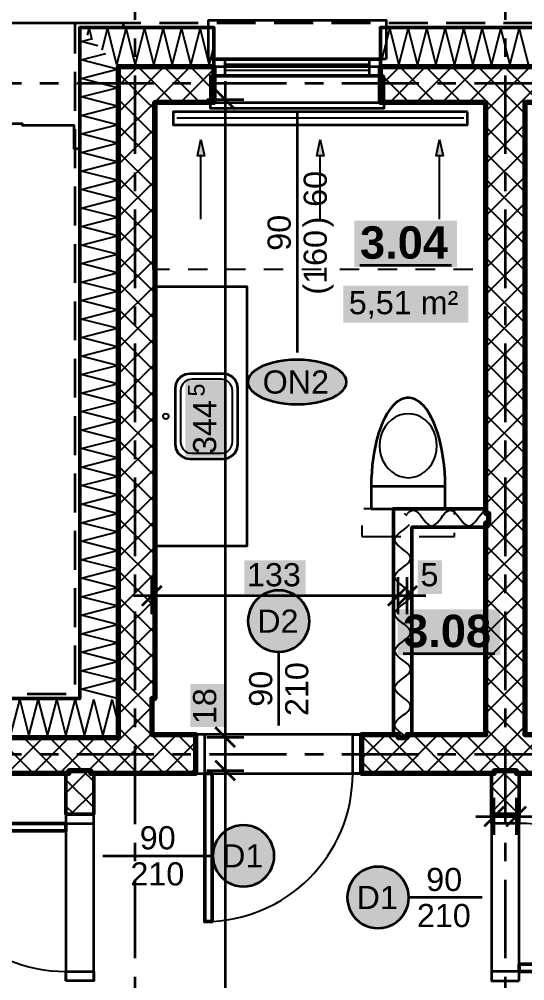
# Model space of a CAD drawing. Header units: metres. Extents: x -5.4 to 63.6, y -5.9 to 13.
# Drawn here: x 3.25 to 5.98, y 3.9 to 9.1 of the extents above; entities that cross this region are included whole.
import ezdxf

# ---------------------------------------------------------------- set-up
doc = ezdxf.new("R2010")
doc.units = ezdxf.units.M
for name, pattern in [('KRESKOWA', [5.25, 4.2, -1.05]), ('KRESKOWA_DROBNA', [3.15, 2.1, -1.05]), ('PUNKTOWA', [10.5, 8.4, -1.05, 0, -1.05])]:
    doc.linetypes.add(name, pattern=pattern)
for name, color, linetype, lineweight in [('A-DRZWI', 3, 'Continuous', 35), ('A-KRESKOWANIE', 8, 'Continuous', 18), ('A-MASKA', 7, 'Continuous', 18), ('A-NAD-CIECIEM', 8, 'KRESKOWA', 25), ('A-OKNA', 3, 'Continuous', 35), ('A-OPISY', 2, 'Continuous', 25), ('A-OSIE', 1, 'PUNKTOWA', 25), ('A-POMIESZCZENIA', 2, 'Continuous', 25), ('A-SANITARNE', 6, 'Continuous', 25), ('A-SCIANY-DZIAL', 7, 'Continuous', 35), ('A-SCIANY-IZOL', 4, 'Continuous', 35), ('A-SCIANY-KONSTR', 7, 'Continuous', 50), ('A-WIDOK', 7, 'Continuous', 25), ('A-WYMIARY', 1, 'Continuous', 25)]:
    doc.layers.add(name, color=color, linetype=linetype, lineweight=lineweight)
doc.styles.add('PL_ARIAL', font='arial.ttf')
doc.styles.add('PL_ARIAL_B', font='arialbd.ttf')

msp = doc.modelspace()

# ---------------------------------------------------------------- hatches: boundary and pattern name
at = {"layer": 'A-MASKA', "true_color": 0xffffff}
for points in [[(4.3546, 6.7308), (4.3546, 7.1442), (4.1446, 7.1442), (4.1446, 6.7308)], [(4.4634, 5.9888), (4.7966, 5.9888), (4.7966, 6.1713), (4.4634, 6.1713)], [(5.4015, 5.9888), (5.5325, 5.9888), (5.5325, 6.1713), (5.4015, 6.1713)], [(4.3546, 5.2715), (4.3546, 5.5036), (4.1721, 5.5036), (4.1721, 5.2715)]]:
    msp.add_hatch(color=7, dxfattribs=at).paths.add_polyline_path(points)
at = {"layer": 'A-OPISY', "true_color": 0xffffff}
for points in [[(5.0168, 7.135), (5.0145, 7.1507), (5.0077, 7.1661), (4.9965, 7.1809), (4.981, 7.195), (4.9617, 7.2081), (4.9386, 7.2199), (4.9124, 7.2302), (4.8834, 7.2389), (4.8521, 7.2459), (4.8191, 7.2509), (4.7848, 7.254), (4.75, 7.255), (4.7152, 7.254), (4.6809, 7.2509), (4.6479, 7.2459), (4.6166, 7.2389), (4.5876, 7.2302), (4.5614, 7.2199), (4.5383, 7.2081), (4.519, 7.195), (4.5035, 7.1809), (4.4923, 7.1661), (4.4855, 7.1507), (4.4832, 7.135), (4.4855, 7.1193), (4.4923, 7.1039), (4.5035, 7.0891), (4.519, 7.075), (4.5383, 7.0619), (4.5614, 7.0501), (4.5876, 7.0398), (4.6166, 7.0311), (4.6479, 7.0241), (4.6809, 7.0191), (4.7152, 7.016), (4.75, 7.015), (4.7848, 7.016), (4.8191, 7.0191), (4.8521, 7.0241), (4.8834, 7.0311), (4.9124, 7.0398), (4.9386, 7.0501), (4.9617, 7.0619), (4.981, 7.075), (4.9965, 7.0891), (5.0077, 7.1039), (5.0145, 7.1193)], [(4.8161, 5.8431), (4.8147, 5.8648), (4.8105, 5.8861), (4.8035, 5.9067), (4.7939, 5.9262), (4.7818, 5.9442), (4.7675, 5.9606), (4.7511, 5.9749), (4.7331, 5.987), (4.7136, 5.9966), (4.693, 6.0036), (4.6717, 6.0078), (4.65, 6.0092), (4.6283, 6.0078), (4.607, 6.0036), (4.5864, 5.9966), (4.5669, 5.987), (4.5489, 5.9749), (4.5325, 5.9606), (4.5182, 5.9442), (4.5061, 5.9262), (4.4965, 5.9067), (4.4895, 5.8861), (4.4853, 5.8648), (4.4839, 5.8431), (4.4853, 5.8214), (4.4895, 5.8001), (4.4965, 5.7795), (4.5061, 5.7601), (4.5182, 5.742), (4.5325, 5.7256), (4.5489, 5.7113), (4.5669, 5.6992), (4.5864, 5.6896), (4.607, 5.6826), (4.6283, 5.6784), (4.65, 5.677), (4.6717, 5.6784), (4.693, 5.6826), (4.7136, 5.6896), (4.7331, 5.6992), (4.7511, 5.7113), (4.7675, 5.7256), (4.7818, 5.742), (4.7939, 5.7601), (4.8035, 5.7795), (4.8105, 5.8001), (4.8147, 5.8214)], [(4.6261, 4.575), (4.6247, 4.5967), (4.6205, 4.618), (4.6135, 4.6386), (4.6039, 4.6581), (4.5918, 4.6761), (4.5775, 4.6925), (4.5611, 4.7068), (4.5431, 4.7189), (4.5236, 4.7285), (4.503, 4.7355), (4.4817, 4.7397), (4.46, 4.7411), (4.4383, 4.7397), (4.417, 4.7355), (4.3964, 4.7285), (4.3769, 4.7189), (4.3589, 4.7068), (4.3425, 4.6925), (4.3282, 4.6761), (4.3161, 4.6581), (4.3065, 4.6386), (4.2995, 4.618), (4.2953, 4.5967), (4.2939, 4.575), (4.2953, 4.5533), (4.2995, 4.532), (4.3065, 4.5114), (4.3161, 4.4919), (4.3282, 4.4739), (4.3425, 4.4575), (4.3589, 4.4432), (4.3769, 4.4311), (4.3964, 4.4215), (4.417, 4.4145), (4.4383, 4.4103), (4.46, 4.4089), (4.4817, 4.4103), (4.503, 4.4145), (4.5236, 4.4215), (4.5431, 4.4311), (4.5611, 4.4432), (4.5775, 4.4575), (4.5918, 4.4739), (4.6039, 4.4919), (4.6135, 4.5114), (4.6205, 4.532), (4.6247, 4.5533)], [(5.353, 4.35), (5.3516, 4.3717), (5.3474, 4.393), (5.3404, 4.4136), (5.3308, 4.4331), (5.3187, 4.4511), (5.3044, 4.4675), (5.288, 4.4818), (5.2699, 4.4939), (5.2505, 4.5035), (5.2299, 4.5105), (5.2086, 4.5147), (5.1869, 4.5161), (5.1652, 4.5147), (5.1439, 4.5105), (5.1233, 4.5035), (5.1038, 4.4939), (5.0858, 4.4818), (5.0694, 4.4675), (5.0551, 4.4511), (5.043, 4.4331), (5.0334, 4.4136), (5.0264, 4.393), (5.0222, 4.3717), (5.0208, 4.35), (5.0222, 4.3283), (5.0264, 4.307), (5.0334, 4.2864), (5.043, 4.2669), (5.0551, 4.2489), (5.0694, 4.2325), (5.0858, 4.2182), (5.1038, 4.2061), (5.1233, 4.1965), (5.1439, 4.1895), (5.1652, 4.1853), (5.1869, 4.1839), (5.2086, 4.1853), (5.2299, 4.1895), (5.2505, 4.1965), (5.2699, 4.2061), (5.288, 4.2182), (5.3044, 4.2325), (5.3187, 4.2489), (5.3308, 4.2669), (5.3404, 4.2864), (5.3474, 4.307), (5.3516, 4.3283)]]:
    msp.add_hatch(color=7, dxfattribs=at).paths.add_polyline_path(points)
at = {"layer": 'A-POMIESZCZENIA', "true_color": 0xffffff}
for points in [[(5.0594, 7.7563), (5.6145, 7.7563), (5.6145, 8.0063), (5.0594, 8.0063)], [(4.999, 7.4563), (5.6749, 7.4563), (5.6749, 7.6563), (4.999, 7.6563)], [(5.2925, 5.6575), (5.8475, 5.6575), (5.8475, 5.9075), (5.2925, 5.9075)]]:
    msp.add_hatch(color=7, dxfattribs=at).paths.add_polyline_path(points)
at = {"layer": 'A-SANITARNE', "true_color": 0x000000}
for points in [[(4.23, 8.445), (4.2487, 8.357), (4.2113, 8.357)], [(4.875, 8.445), (4.8937, 8.357), (4.8563, 8.357)], [(5.52, 8.445), (5.5387, 8.357), (5.5013, 8.357)]]:
    msp.add_hatch(color=7, dxfattribs=at).paths.add_polyline_path(points)

# ---------------------------------------------------------------- linework, layer by layer
at = {"layer": 'A-DRZWI', "lineweight": 35, "ltscale": 0.05}
for points in [[(4.2, 5.02), (4.25, 5.02), (4.25, 5.23), (4.2, 5.23)], [(5.1, 5.02), (5.05, 5.02), (5.05, 5.23), (5.1, 5.23)], [(3.5, 4.8), (3.5, 4.75), (3.65, 4.75), (3.65, 4.8)], [(5.95, 4.8), (5.95, 4.75), (5.8, 4.75), (5.8, 4.8)], [(3.5, 3.9), (3.5, 3.95), (3.65, 3.95), (3.65, 3.9)], [(5.95, 3.9), (5.95, 3.95), (5.8, 3.95), (5.8, 3.9)]]:
    msp.add_lwpolyline(points, close=True, dxfattribs=at)
at = {"layer": 'A-DRZWI', "lineweight": 50, "ltscale": 0.05}
for points in [[(4.25, 5.02), (4.25, 4.22), (4.29, 4.22), (4.29, 5.02)], [(3.5, 4.75), (2.7, 4.75), (2.7, 4.71), (3.5, 4.71)], [(5.95, 3.95), (6.75, 3.95), (6.75, 3.99), (5.95, 3.99)]]:
    msp.add_lwpolyline(points, close=True, dxfattribs=at)
at = {"layer": 'A-DRZWI', "lineweight": 25, "ltscale": 0.05}
for centre, start, end in [((4.25, 5.02), -90, 0), ((3.5, 4.75), -180, -90), ((5.95, 3.95), 0, 90)]:
    msp.add_arc(centre, 0.8, start, end, dxfattribs=at)
at = {"layer": 'A-KRESKOWANIE', "lineweight": 25, "ltscale": 0.05}
for points in [[(3.6163, 9.0087), (3.625, 9.0425), (3.6397, 8.9853)], [(3.6959, 8.9291), (3.725, 9.0425), (3.7741, 8.8509)], [(3.7755, 8.8495), (3.825, 9.0425), (3.875, 8.8475), (3.925, 9.0425), (3.975, 8.8475), (4.025, 9.0425), (4.075, 8.8475), (4.125, 9.0425), (4.175, 8.8475), (4.225, 9.0425), (4.275, 8.8475), (4.3, 8.945)], [(5.2, 8.8475), (5.2, 8.8475), (5.25, 9.0425), (5.3, 8.8475), (5.35, 9.0425), (5.4, 8.8475), (5.45, 9.0425), (5.5, 8.8475), (5.55, 9.0425), (5.6, 8.8475), (5.65, 9.0425), (5.7, 8.8475), (5.75, 9.0425), (5.8, 8.8475), (5.85, 9.0425), (5.9, 8.8475), (5.95, 9.0425), (6, 8.8475)], [(3.6733, 8.9517), (3.5825, 8.975), (3.6362, 8.9888)], [(3.7775, 5.425), (3.7775, 5.425), (3.5825, 5.475), (3.7775, 5.525), (3.5825, 5.575), (3.7775, 5.625), (3.5825, 5.675), (3.7775, 5.725), (3.5825, 5.775), (3.7775, 5.825), (3.5825, 5.875), (3.7775, 5.925), (3.5825, 5.975), (3.7775, 6.025), (3.5825, 6.075), (3.7775, 6.125), (3.5825, 6.175), (3.7775, 6.225), (3.5825, 6.275), (3.7775, 6.325), (3.5825, 6.375), (3.7775, 6.425), (3.5825, 6.475), (3.7775, 6.525), (3.5825, 6.575), (3.7775, 6.625), (3.5825, 6.675), (3.7775, 6.725), (3.5825, 6.775), (3.7775, 6.825), (3.5825, 6.875), (3.7775, 6.925), (3.5825, 6.975), (3.7775, 7.025), (3.5825, 7.075), (3.7775, 7.125), (3.5825, 7.175), (3.7775, 7.225), (3.5825, 7.275), (3.7775, 7.325), (3.5825, 7.375), (3.7775, 7.425), (3.5825, 7.475), (3.7775, 7.525), (3.5825, 7.575), (3.7775, 7.625), (3.5825, 7.675), (3.7775, 7.725), (3.5825, 7.775), (3.7775, 7.825), (3.5825, 7.875), (3.7775, 7.925), (3.5825, 7.975), (3.7775, 8.025), (3.5825, 8.075), (3.7775, 8.125), (3.5825, 8.175), (3.7775, 8.225), (3.5825, 8.275), (3.7775, 8.325), (3.5825, 8.375), (3.7775, 8.425), (3.5825, 8.475), (3.7775, 8.525), (3.5825, 8.575), (3.7775, 8.625), (3.5825, 8.675), (3.7775, 8.725), (3.5825, 8.775), (3.7775, 8.825), (3.5825, 8.875), (3.7158, 8.9092)], [(3.785, 8.7347), (3.8903, 8.84)], [(3.8517, 8.66), (4.0317, 8.84)], [(4.0829, 8.645), (3.8879, 8.84)], [(3.979, 8.646), (4.1731, 8.84)], [(4.2243, 8.645), (4.0293, 8.84)], [(4.3, 8.7108), (4.1708, 8.84)], [(5.2, 8.7355), (5.3045, 8.84)], [(5.2509, 8.645), (5.4459, 8.84)], [(5.4971, 8.645), (5.3021, 8.84)], [(5.3923, 8.645), (5.5873, 8.84)], [(5.6386, 8.645), (5.4436, 8.84)], [(5.5337, 8.645), (5.7287, 8.84)], [(5.78, 8.645), (5.585, 8.84)], [(5.6752, 8.645), (5.8702, 8.84)], [(5.9064, 8.66), (5.7264, 8.84)], [(5.8316, 8.66), (6.0116, 8.84)], [(6.0628, 8.645), (5.8678, 8.84)], [(5.965, 8.652), (6.153, 8.84)], [(3.9265, 8.66), (3.785, 8.8015)], [(4.1195, 8.645), (4.3, 8.8255)], [(5.3557, 8.645), (5.2, 8.8007)], [(4.2609, 8.645), (4.3, 8.6841)], [(3.7851, 8.66), (3.785, 8.6601)], [(3.785, 8.5933), (3.8517, 8.66)], [(3.785, 8.4519), (3.979, 8.646)], [(3.98, 8.4651), (3.7851, 8.66)], [(3.98, 8.6065), (3.9265, 8.66)], [(5.2143, 8.645), (5.2, 8.6593)], [(5.77, 8.5984), (5.8316, 8.66)], [(5.77, 8.457), (5.965, 8.652)], [(5.98, 8.445), (5.78, 8.645)], [(5.98, 8.5864), (5.9064, 8.66)], [(5.77, 8.3156), (5.98, 8.5256)], [(3.98, 8.3237), (3.785, 8.5187)], [(3.785, 8.3105), (3.98, 8.5055)], [(5.98, 8.3036), (5.77, 8.5136)], [(3.98, 8.1822), (3.785, 8.3772)], [(3.785, 8.1691), (3.98, 8.3641)], [(5.77, 8.1742), (5.98, 8.3842)], [(5.98, 8.1621), (5.77, 8.3721)], [(3.98, 8.0408), (3.785, 8.2358)], [(3.785, 8.0276), (3.98, 8.2226)], [(5.77, 8.0327), (5.98, 8.2427)], [(5.98, 8.0207), (5.77, 8.2307)], [(3.98, 7.8994), (3.785, 8.0944)], [(3.785, 7.8862), (3.98, 8.0812)], [(5.77, 7.8913), (5.98, 8.1013)], [(5.98, 7.8793), (5.77, 8.0893)], [(3.98, 7.758), (3.785, 7.953)], [(5.77, 7.7499), (5.98, 7.9599)], [(3.785, 7.7448), (3.98, 7.9398)], [(5.98, 7.7379), (5.77, 7.9479)], [(3.98, 7.6166), (3.785, 7.8116)], [(3.785, 7.6034), (3.98, 7.7984)], [(5.77, 7.6085), (5.98, 7.8185)], [(5.98, 7.5965), (5.77, 7.8065)], [(3.98, 7.4751), (3.785, 7.6701)], [(3.785, 7.462), (3.98, 7.657)], [(5.77, 7.4671), (5.98, 7.6771)], [(5.98, 7.455), (5.77, 7.665)], [(5.77, 7.3256), (5.98, 7.5356)], [(3.98, 7.3337), (3.785, 7.5287)], [(3.785, 7.3205), (3.98, 7.5155)], [(5.98, 7.3136), (5.77, 7.5236)], [(3.98, 7.1923), (3.785, 7.3873)], [(5.77, 7.1842), (5.98, 7.3942)], [(5.98, 7.1722), (5.77, 7.3822)], [(3.785, 7.1791), (3.98, 7.3741)], [(3.98, 7.0509), (3.785, 7.2459)], [(3.785, 7.0377), (3.98, 7.2327)], [(5.77, 7.0428), (5.98, 7.2528)], [(5.98, 7.0308), (5.77, 7.2408)], [(3.98, 6.9094), (3.785, 7.1044)], [(3.785, 6.8963), (3.98, 7.0913)], [(5.77, 6.9014), (5.98, 7.1114)], [(5.98, 6.8893), (5.77, 7.0993)], [(3.98, 6.768), (3.785, 6.963)], [(5.77, 6.7599), (5.98, 6.9699)], [(3.785, 6.7548), (3.98, 6.9498)], [(5.98, 6.7479), (5.77, 6.9579)], [(3.98, 6.6266), (3.785, 6.8216)], [(3.785, 6.6134), (3.98, 6.8084)], [(5.77, 6.6185), (5.98, 6.8285)], [(5.98, 6.6065), (5.77, 6.8165)], [(3.98, 6.4852), (3.785, 6.6802)], [(3.785, 6.472), (3.98, 6.667)], [(5.77, 6.4771), (5.98, 6.6871)], [(5.98, 6.4651), (5.77, 6.6751)], [(3.98, 6.3438), (3.785, 6.5388)], [(3.785, 6.3306), (3.98, 6.5256)], [(5.77, 6.3357), (5.98, 6.5457)], [(5.98, 6.3237), (5.77, 6.5337)], [(5.345, 6.422), (5.3524, 6.43), (5.3627, 6.438), (5.373, 6.4421), (5.3833, 6.4418), (5.3936, 6.4372), (5.4039, 6.4287), (5.4142, 6.4172), (5.4245, 6.404), (5.4348, 6.3903), (5.4451, 6.3777), (5.4554, 6.3673), (5.4657, 6.3604), (5.476, 6.3575), (5.4863, 6.3591), (5.4966, 6.3649), (5.5069, 6.3744), (5.5172, 6.3865), (5.5275, 6.4), (5.5378, 6.4135), (5.5481, 6.4256), (5.5584, 6.4351), (5.5687, 6.4409), (5.579, 6.4425), (5.5893, 6.4396), (5.5996, 6.4327), (5.6099, 6.4223), (5.6202, 6.4097), (5.6305, 6.396), (5.6408, 6.3828), (5.6511, 6.3713), (5.6614, 6.3628), (5.6717, 6.3582), (5.682, 6.3579), (5.6923, 6.362), (5.7026, 6.37), (5.7129, 6.3812), (5.7232, 6.3943), (5.7335, 6.408), (5.7438, 6.4208), (5.7541, 6.4315), (5.7644, 6.439), (5.77, 6.4408)], [(3.98, 6.2023), (3.785, 6.3973)], [(5.345, 6.4123), (5.3367, 6.4196), (5.3298, 6.425)], [(5.77, 6.1943), (5.98, 6.4043)], [(3.785, 6.1892), (3.98, 6.3842)], [(5.3422, 5.215), (5.3298, 5.2251), (5.3163, 5.2352), (5.3033, 5.2454), (5.2919, 5.2555), (5.2833, 5.2656), (5.2785, 5.2757), (5.2777, 5.2859), (5.2813, 5.296), (5.2887, 5.3061), (5.2992, 5.3162), (5.3118, 5.3264), (5.3253, 5.3365), (5.3382, 5.3466), (5.3493, 5.3567), (5.3575, 5.3668), (5.3619, 5.377), (5.3621, 5.3871), (5.358, 5.3972), (5.3502, 5.4073), (5.3393, 5.4175), (5.3265, 5.4276), (5.3131, 5.4377), (5.3003, 5.4478), (5.2895, 5.458), (5.2818, 5.4681), (5.2779, 5.4782), (5.2782, 5.4883), (5.2827, 5.4984), (5.291, 5.5086), (5.3021, 5.5187), (5.3151, 5.5288), (5.3285, 5.5389), (5.3411, 5.5491), (5.3516, 5.5592), (5.3589, 5.5693), (5.3623, 5.5794), (5.3615, 5.5895), (5.3565, 5.5997), (5.3478, 5.6098), (5.3364, 5.6199), (5.3233, 5.63), (5.3099, 5.6402), (5.2975, 5.6503), (5.2873, 5.6604), (5.2805, 5.6705), (5.2776, 5.6807), (5.2789, 5.6908), (5.2844, 5.7009), (5.2935, 5.711), (5.3052, 5.7211), (5.3184, 5.7313), (5.3317, 5.7414), (5.3439, 5.7515), (5.3537, 5.7616), (5.3601, 5.7718), (5.3625, 5.7819), (5.3606, 5.792), (5.3547, 5.8021), (5.3452, 5.8123), (5.3333, 5.8224), (5.32, 5.8325), (5.3067, 5.8426), (5.2948, 5.8527), (5.2853, 5.8629), (5.2794, 5.873), (5.2775, 5.8831), (5.2799, 5.8932), (5.2863, 5.9034), (5.2961, 5.9135), (5.3083, 5.9236), (5.3216, 5.9337), (5.3348, 5.9439), (5.3465, 5.954), (5.3556, 5.9641), (5.3611, 5.9742), (5.3624, 5.9843), (5.3595, 5.9945), (5.3527, 6.0046), (5.3425, 6.0147), (5.3301, 6.0248), (5.3167, 6.035), (5.3036, 6.0451), (5.2922, 6.0552), (5.2835, 6.0653), (5.2785, 6.0755), (5.2777, 6.0856), (5.2811, 6.0957), (5.2884, 6.1058), (5.2989, 6.1159), (5.3115, 6.1261), (5.3249, 6.1362), (5.3379, 6.1463), (5.349, 6.1564), (5.3573, 6.1666), (5.3618, 6.1767), (5.3621, 6.1868), (5.3582, 6.1969), (5.3505, 6.207), (5.3397, 6.2172), (5.3269, 6.2273), (5.3135, 6.2374), (5.3007, 6.2475), (5.2898, 6.2577), (5.282, 6.2678), (5.2779, 6.2779), (5.2781, 6.288), (5.2825, 6.2982), (5.2907, 6.3083), (5.3018, 6.3184), (5.3147, 6.3285), (5.3282, 6.3386), (5.3408, 6.3488), (5.3513, 6.3589), (5.3555, 6.3645)], [(5.98, 6.1822), (5.785, 6.3772)], [(3.98, 6.0609), (3.785, 6.2559)], [(3.785, 6.0477), (3.98, 6.2427)], [(5.77, 6.0528), (5.98, 6.2628)], [(5.98, 6.0408), (5.77, 6.2508)], [(3.98, 5.9195), (3.785, 6.1145)], [(3.785, 5.9063), (3.98, 6.1013)], [(5.77, 5.9114), (5.98, 6.1214)], [(5.98, 5.8994), (5.77, 6.1094)], [(5.77, 5.77), (5.98, 5.98)], [(3.98, 5.7781), (3.785, 5.9731)], [(3.785, 5.7649), (3.98, 5.9599)], [(5.98, 5.758), (5.77, 5.968)], [(3.98, 5.6367), (3.785, 5.8317)], [(3.785, 5.6235), (3.98, 5.8185)], [(5.77, 5.6286), (5.98, 5.8386)], [(5.98, 5.6166), (5.77, 5.8266)], [(3.98, 5.4952), (3.785, 5.6902)], [(3.785, 5.4821), (3.98, 5.6771)], [(5.77, 5.4872), (5.98, 5.6972)], [(5.98, 5.4751), (5.77, 5.6851)], [(3.965, 5.3688), (3.785, 5.5488)], [(3.785, 5.3406), (3.98, 5.5356)], [(5.77, 5.3457), (5.98, 5.5557)], [(5.98, 5.3337), (5.77, 5.5437)], [(3.2, 5.2225), (3.25, 5.4175), (3.3, 5.2225), (3.35, 5.4175), (3.4, 5.2225), (3.45, 5.4175), (3.5, 5.2225), (3.55, 5.4175), (3.6, 5.2225), (3.65, 5.4175), (3.7, 5.2225), (3.75, 5.4175), (3.785, 5.281)], [(3.965, 5.2274), (3.785, 5.4074)], [(5.785, 5.2193), (5.98, 5.4143)], [(3.8008, 5.215), (3.965, 5.3792)], [(5.9573, 5.215), (5.77, 5.4023)], [(3.836, 5.215), (3.785, 5.266)], [(5.8159, 5.215), (5.77, 5.2609)], [(5.9221, 5.215), (5.98, 5.2729)], [(3.3239, 5.02), (3.1289, 5.215)], [(3.1815, 5.02), (3.3765, 5.215)], [(3.4653, 5.02), (3.2703, 5.215)], [(3.3229, 5.02), (3.5179, 5.215)], [(3.5917, 5.035), (3.4117, 5.215)], [(3.4644, 5.02), (3.6594, 5.215)], [(3.7481, 5.02), (3.5531, 5.215)], [(3.6208, 5.035), (3.8008, 5.215)], [(3.875, 5.0345), (3.6945, 5.215)], [(3.875, 5.176), (3.836, 5.215)], [(3.875, 5.1478), (3.9422, 5.215)], [(3.8886, 5.02), (4.0986, 5.23)], [(3.9422, 5.215), (3.965, 5.2378)], [(4.1724, 5.02), (3.965, 5.2274)], [(4.2, 5.1338), (4.1038, 5.23)], [(5.1, 5.1), (5.23, 5.23)], [(5.3038, 5.02), (5.1, 5.2238)], [(5.1614, 5.02), (5.3714, 5.23)], [(5.4452, 5.02), (5.2352, 5.23)], [(5.3028, 5.02), (5.5128, 5.23)], [(5.5866, 5.02), (5.3766, 5.23)], [(5.4443, 5.02), (5.6543, 5.23)], [(5.728, 5.02), (5.518, 5.23)], [(5.5857, 5.02), (5.785, 5.2193)], [(5.8544, 5.035), (5.6594, 5.23)], [(5.7271, 5.02), (5.9221, 5.215)], [(6.0109, 5.02), (5.8159, 5.215)], [(5.8835, 5.035), (6.0785, 5.23)], [(6.1523, 5.02), (5.9573, 5.215)], [(3.7472, 5.02), (3.875, 5.1478)], [(4.031, 5.02), (3.875, 5.176)], [(4.0301, 5.02), (4.2, 5.1899)], [(4.1715, 5.02), (4.2, 5.0485)], [(5.1623, 5.02), (5.1, 5.0823)], [(3.5, 4.9142), (3.6208, 5.035)], [(3.65, 4.9767), (3.5917, 5.035)], [(3.8895, 5.02), (3.875, 5.0345)], [(5.8, 4.9515), (5.8835, 5.035)], [(5.95, 4.9394), (5.8544, 5.035)], [(3.65, 4.8353), (3.5, 4.9853)], [(5.8, 4.8101), (5.95, 4.9601)], [(5.948, 4.8), (5.8, 4.948)], [(3.5272, 4.8), (3.65, 4.9228)], [(3.5439, 4.8), (3.5, 4.8439)], [(5.8066, 4.8), (5.8, 4.8066)], [(5.9314, 4.8), (5.95, 4.8186)]]:
    msp.add_lwpolyline(points, dxfattribs=at)
at = {"layer": 'A-NAD-CIECIEM', "linetype": 'KRESKOWA', "lineweight": 35, "ltscale": 0.05, "flags": 128}
for points in [[(-1.335, 5.4255), (-1.335, 5.45), (3.55, 5.45), (3.55, 9.075), (8.825, 9.075), (8.825, 5.45), (12.325, 5.45), (12.325, 5.4255)], [(8.4245, 5), (5.9505, 5)]]:
    msp.add_lwpolyline(points, dxfattribs=at)
at = {"layer": 'A-OKNA', "lineweight": 35, "ltscale": 0.05}
for points in [[(5.23, 8.88), (4.27, 8.88), (4.27, 9.09), (5.23, 9.09)], [(5.22, 8.79), (4.28, 8.79), (4.28, 8.615), (5.22, 8.615)]]:
    msp.add_lwpolyline(points, close=True, dxfattribs=at)
at = {"layer": 'A-OKNA', "lineweight": 50, "ltscale": 0.05}
msp.add_lwpolyline([(5.2, 8.79), (4.3, 8.79), (4.3, 8.88), (5.2, 8.88)], close=True, dxfattribs=at)
at = {"layer": 'A-OKNA', "lineweight": 35, "ltscale": 0.05}
for points in [[(4.36, 8.79), (4.36, 8.88)], [(5.14, 8.79), (5.14, 8.88)]]:
    msp.add_lwpolyline(points, dxfattribs=at)
at = {"layer": 'A-OKNA', "lineweight": 25, "ltscale": 0.05}
for points in [[(5.14, 8.8512), (4.36, 8.8512)], [(5.14, 8.8188), (4.36, 8.8188)]]:
    msp.add_lwpolyline(points, dxfattribs=at)
at = {"layer": 'A-OPISY', "lineweight": 35, "ltscale": 0.05}
for points in [[(5.0168, 7.135), (5.0145, 7.1507), (5.0077, 7.1661), (4.9965, 7.1809), (4.981, 7.195), (4.9617, 7.2081), (4.9386, 7.2199), (4.9124, 7.2302), (4.8834, 7.2389), (4.8521, 7.2459), (4.8191, 7.2509), (4.7848, 7.254), (4.75, 7.255), (4.7152, 7.254), (4.6809, 7.2509), (4.6479, 7.2459), (4.6166, 7.2389), (4.5876, 7.2302), (4.5614, 7.2199), (4.5383, 7.2081), (4.519, 7.195), (4.5035, 7.1809), (4.4923, 7.1661), (4.4855, 7.1507), (4.4832, 7.135), (4.4855, 7.1193), (4.4923, 7.1039), (4.5035, 7.0891), (4.519, 7.075), (4.5383, 7.0619), (4.5614, 7.0501), (4.5876, 7.0398), (4.6166, 7.0311), (4.6479, 7.0241), (4.6809, 7.0191), (4.7152, 7.016), (4.75, 7.015), (4.7848, 7.016), (4.8191, 7.0191), (4.8521, 7.0241), (4.8834, 7.0311), (4.9124, 7.0398), (4.9386, 7.0501), (4.9617, 7.0619), (4.981, 7.075), (4.9965, 7.0891), (5.0077, 7.1039), (5.0145, 7.1193)], [(4.8161, 5.8431), (4.8147, 5.8648), (4.8105, 5.8861), (4.8035, 5.9067), (4.7939, 5.9262), (4.7818, 5.9442), (4.7675, 5.9606), (4.7511, 5.9749), (4.7331, 5.987), (4.7136, 5.9966), (4.693, 6.0036), (4.6717, 6.0078), (4.65, 6.0092), (4.6283, 6.0078), (4.607, 6.0036), (4.5864, 5.9966), (4.5669, 5.987), (4.5489, 5.9749), (4.5325, 5.9606), (4.5182, 5.9442), (4.5061, 5.9262), (4.4965, 5.9067), (4.4895, 5.8861), (4.4853, 5.8648), (4.4839, 5.8431), (4.4853, 5.8214), (4.4895, 5.8001), (4.4965, 5.7795), (4.5061, 5.7601), (4.5182, 5.742), (4.5325, 5.7256), (4.5489, 5.7113), (4.5669, 5.6992), (4.5864, 5.6896), (4.607, 5.6826), (4.6283, 5.6784), (4.65, 5.677), (4.6717, 5.6784), (4.693, 5.6826), (4.7136, 5.6896), (4.7331, 5.6992), (4.7511, 5.7113), (4.7675, 5.7256), (4.7818, 5.742), (4.7939, 5.7601), (4.8035, 5.7795), (4.8105, 5.8001), (4.8147, 5.8214)], [(4.6261, 4.575), (4.6247, 4.5967), (4.6205, 4.618), (4.6135, 4.6386), (4.6039, 4.6581), (4.5918, 4.6761), (4.5775, 4.6925), (4.5611, 4.7068), (4.5431, 4.7189), (4.5236, 4.7285), (4.503, 4.7355), (4.4817, 4.7397), (4.46, 4.7411), (4.4383, 4.7397), (4.417, 4.7355), (4.3964, 4.7285), (4.3769, 4.7189), (4.3589, 4.7068), (4.3425, 4.6925), (4.3282, 4.6761), (4.3161, 4.6581), (4.3065, 4.6386), (4.2995, 4.618), (4.2953, 4.5967), (4.2939, 4.575), (4.2953, 4.5533), (4.2995, 4.532), (4.3065, 4.5114), (4.3161, 4.4919), (4.3282, 4.4739), (4.3425, 4.4575), (4.3589, 4.4432), (4.3769, 4.4311), (4.3964, 4.4215), (4.417, 4.4145), (4.4383, 4.4103), (4.46, 4.4089), (4.4817, 4.4103), (4.503, 4.4145), (4.5236, 4.4215), (4.5431, 4.4311), (4.5611, 4.4432), (4.5775, 4.4575), (4.5918, 4.4739), (4.6039, 4.4919), (4.6135, 4.5114), (4.6205, 4.532), (4.6247, 4.5533)], [(5.353, 4.35), (5.3516, 4.3717), (5.3474, 4.393), (5.3404, 4.4136), (5.3308, 4.4331), (5.3187, 4.4511), (5.3044, 4.4675), (5.288, 4.4818), (5.2699, 4.4939), (5.2505, 4.5035), (5.2299, 4.5105), (5.2086, 4.5147), (5.1869, 4.5161), (5.1652, 4.5147), (5.1439, 4.5105), (5.1233, 4.5035), (5.1038, 4.4939), (5.0858, 4.4818), (5.0694, 4.4675), (5.0551, 4.4511), (5.043, 4.4331), (5.0334, 4.4136), (5.0264, 4.393), (5.0222, 4.3717), (5.0208, 4.35), (5.0222, 4.3283), (5.0264, 4.307), (5.0334, 4.2864), (5.043, 4.2669), (5.0551, 4.2489), (5.0694, 4.2325), (5.0858, 4.2182), (5.1038, 4.2061), (5.1233, 4.1965), (5.1439, 4.1895), (5.1652, 4.1853), (5.1869, 4.1839), (5.2086, 4.1853), (5.2299, 4.1895), (5.2505, 4.1965), (5.2699, 4.2061), (5.288, 4.2182), (5.3044, 4.2325), (5.3187, 4.2489), (5.3308, 4.2669), (5.3404, 4.2864), (5.3474, 4.307), (5.3516, 4.3283)]]:
    msp.add_lwpolyline(points, close=True, dxfattribs=at)
at = {"layer": 'A-OSIE', "linetype": 'PUNKTOWA', "lineweight": 35, "ltscale": 0.050498, "flags": 128}
for points in [[(3.875, -3.22), (3.875, 10.99)], [(5.875, -3.22), (5.875, 10.99)]]:
    msp.add_lwpolyline(points, dxfattribs=at)
at = {"layer": 'A-OSIE', "linetype": 'PUNKTOWA', "lineweight": 35, "ltscale": 0.049559, "flags": 128}
for points in [[(-4.32, 8.75), (15.35, 8.75)], [(-4.32, 5.125), (15.35, 5.125)]]:
    msp.add_lwpolyline(points, dxfattribs=at)
at = {"layer": 'A-POMIESZCZENIA', "lineweight": 35, "ltscale": 0.05}
for points in [[(5.0894, 7.7663), (5.5845, 7.7663)], [(5.3225, 5.6675), (5.8175, 5.6675)]]:
    msp.add_lwpolyline(points, dxfattribs=at)
at = {"layer": 'A-SANITARNE', "lineweight": 50, "ltscale": 0.05}
msp.add_lwpolyline([(3.985, 8.645), (3.975, 8.645), (3.975, 7.745), (3.985, 7.745)], close=True, dxfattribs=at)
at = {"layer": 'A-SANITARNE', "linetype": 'KRESKOWA_DROBNA', "lineweight": 25, "ltscale": 0.05, "flags": 128}
msp.add_lwpolyline([(5.77, 8.645), (3.98, 8.645), (3.98, 7.745), (5.77, 7.745)], close=True, dxfattribs=at)
at = {"layer": 'A-SANITARNE', "lineweight": 35, "ltscale": 0.05}
for points in [[(5.67, 8.595), (4.08, 8.595), (4.08, 8.525), (5.67, 8.525)], [(3.98, 7.65), (3.98, 6.25), (4.48, 6.25), (4.48, 7.65)], [(4.09, 6.8), (4.0939, 6.7753), (4.1053, 6.753), (4.123, 6.7353), (4.1453, 6.7239), (4.17, 6.72), (4.35, 6.72), (4.3747, 6.7239), (4.397, 6.7353), (4.4147, 6.753), (4.4261, 6.7753), (4.43, 6.8), (4.43, 7.1), (4.4261, 7.1247), (4.4147, 7.147), (4.397, 7.1647), (4.3747, 7.1761), (4.35, 7.18), (4.17, 7.18), (4.1453, 7.1761), (4.123, 7.1647), (4.1053, 7.147), (4.0939, 7.1247), (4.09, 7.1)], [(5.15, 6.45), (5.55, 6.45), (5.55, 6.57), (5.15, 6.57)]]:
    msp.add_lwpolyline(points, close=True, dxfattribs=at)
at = {"layer": 'A-SANITARNE', "lineweight": 25, "ltscale": 0.05}
for points in [[(5.65, 8.56), (4.1, 8.56)], [(4.23, 8.015), (4.23, 8.355)], [(4.875, 8.015), (4.875, 8.355)], [(5.52, 8.015), (5.52, 8.355)]]:
    msp.add_lwpolyline(points, dxfattribs=at)
for points in [[(4.23, 8.445), (4.2487, 8.357), (4.2113, 8.357)], [(4.875, 8.445), (4.8937, 8.357), (4.8563, 8.357)], [(5.52, 8.445), (5.5387, 8.357), (5.5013, 8.357)], [(4.12, 6.81), (4.1229, 6.7915), (4.1315, 6.7747), (4.1447, 6.7615), (4.1615, 6.7529), (4.18, 6.75), (4.34, 6.75), (4.3585, 6.7529), (4.3753, 6.7615), (4.3885, 6.7747), (4.3971, 6.7915), (4.4, 6.81), (4.4, 7.09), (4.3971, 7.1085), (4.3885, 7.1253), (4.3753, 7.1385), (4.3585, 7.1471), (4.34, 7.15), (4.18, 7.15), (4.1615, 7.1471), (4.1447, 7.1385), (4.1315, 7.1253), (4.1229, 7.1085), (4.12, 7.09)], [(5.505, 6.7908), (5.5031, 6.8178), (5.4974, 6.8442), (5.4881, 6.8692), (5.4754, 6.8924), (5.4596, 6.913), (5.4411, 6.9306), (5.4204, 6.9448), (5.3979, 6.9551), (5.3742, 6.9615), (5.35, 6.9636), (5.3258, 6.9615), (5.3021, 6.9551), (5.2796, 6.9448), (5.2589, 6.9306), (5.2404, 6.913), (5.2246, 6.8924), (5.2119, 6.8692), (5.2026, 6.8442), (5.1969, 6.8178), (5.195, 6.7908), (5.1969, 6.7638), (5.2026, 6.7374), (5.2119, 6.7124), (5.2246, 6.6892), (5.2404, 6.6686), (5.2589, 6.651), (5.2796, 6.6368), (5.3021, 6.6265), (5.3258, 6.6201), (5.35, 6.618), (5.3742, 6.6201), (5.3979, 6.6265), (5.4204, 6.6368), (5.4411, 6.651), (5.4596, 6.6686), (5.4754, 6.6892), (5.4881, 6.7124), (5.4974, 6.7374), (5.5031, 6.7638)]]:
    msp.add_lwpolyline(points, close=True, dxfattribs=at)
at = {"layer": 'A-SANITARNE', "lineweight": 35, "ltscale": 0.05}
msp.add_lwpolyline([(5.55, 6.57), (5.5494, 6.6086), (5.5474, 6.647), (5.5442, 6.6849), (5.5397, 6.722), (5.534, 6.7581), (5.5271, 6.7931), (5.519, 6.8265), (5.5099, 6.8584), (5.4997, 6.8883), (5.4885, 6.9162), (5.4765, 6.9418), (5.4636, 6.965), (5.45, 6.9857), (5.4357, 7.0037), (5.4209, 7.0188), (5.4056, 7.031), (5.39, 7.0403), (5.3741, 7.0465), (5.3581, 7.0496), (5.3419, 7.0496), (5.3259, 7.0465), (5.31, 7.0403), (5.2944, 7.031), (5.2791, 7.0188), (5.2643, 7.0037), (5.25, 6.9857), (5.2364, 6.965), (5.2235, 6.9418), (5.2115, 6.9162), (5.2003, 6.8883), (5.1901, 6.8584), (5.181, 6.8265), (5.1729, 6.7931), (5.166, 6.7581), (5.1603, 6.722), (5.1558, 6.6849), (5.1526, 6.647), (5.1506, 6.6086), (5.15, 6.57)], dxfattribs=at)
at = {"layer": 'A-SANITARNE', "linetype": 'KRESKOWA', "lineweight": 25, "ltscale": 0.05, "flags": 128}
msp.add_lwpolyline([(5.1, 6.3), (5.6, 6.3), (5.6, 6.45), (5.1, 6.45)], close=True, dxfattribs=at)
at = {"layer": 'A-SANITARNE', "lineweight": 25, "ltscale": 0.05}
msp.add_circle((4.04, 6.95), 0.015, dxfattribs=at)
at = {"layer": 'A-SCIANY-DZIAL', "lineweight": 50, "ltscale": 0.05}
for points in [[(5.27, 5.23), (5.27, 5.23), (5.27, 6.45), (5.27, 6.45), (5.27, 6.45), (5.77, 6.45), (5.77, 6.45), (5.77, 6.45), (5.77, 6.425), (5.77, 6.425), (5.77, 6.425), (5.77, 6.425), (5.77, 6.425), (5.77, 6.425), (5.77, 6.425), (5.77, 6.425), (5.77, 6.425), (5.77, 6.425), (5.77, 6.425), (5.77, 6.425), (5.77, 6.425), (5.77, 6.425), (5.77, 6.425), (5.77, 6.425), (5.77, 6.425), (5.785, 6.425), (5.785, 6.425), (5.785, 6.425), (5.785, 6.375), (5.785, 6.375), (5.785, 6.375), (5.77, 6.375), (5.77, 6.375), (5.77, 6.375), (5.77, 6.375), (5.77, 6.375), (5.77, 6.375), (5.77, 6.375), (5.77, 6.375), (5.77, 6.375), (5.77, 6.375), (5.77, 6.375), (5.77, 6.375), (5.77, 6.375), (5.77, 6.375), (5.77, 6.375), (5.77, 6.375), (5.77, 6.375), (5.77, 6.35), (5.77, 6.35), (5.77, 6.35), (5.37, 6.35), (5.37, 6.35), (5.37, 6.35), (5.37, 6.35), (5.37, 6.35), (5.37, 6.35), (5.37, 6.35), (5.37, 6.35), (5.37, 6.35), (5.37, 6.35), (5.37, 6.35), (5.37, 6.35), (5.37, 6.35), (5.37, 6.35), (5.37, 6.35), (5.37, 6.35), (5.37, 6.35), (5.37, 5.23), (5.37, 5.23), (5.37, 5.23), (5.345, 5.23), (5.345, 5.23), (5.345, 5.23), (5.345, 5.23), (5.345, 5.23), (5.345, 5.23), (5.345, 5.23), (5.345, 5.23), (5.345, 5.23), (5.345, 5.23), (5.345, 5.23), (5.345, 5.23), (5.345, 5.23), (5.345, 5.23), (5.345, 5.23), (5.345, 5.23), (5.345, 5.23), (5.345, 5.215), (5.345, 5.215), (5.345, 5.215), (5.295, 5.215), (5.295, 5.215), (5.295, 5.215), (5.295, 5.23), (5.295, 5.23), (5.295, 5.23), (5.295, 5.23), (5.295, 5.23), (5.295, 5.23), (5.295, 5.23), (5.295, 5.23), (5.295, 5.23), (5.295, 5.23), (5.295, 5.23), (5.295, 5.23), (5.295, 5.23), (5.295, 5.23), (5.295, 5.23), (5.295, 5.23), (5.295, 5.23), (5.27, 5.23)], [(3.5, 5.02), (3.5, 5.02), (3.5, 5.02), (3.5, 5.02), (3.5, 5.02), (3.515, 5.02), (3.515, 5.02), (3.515, 5.02), (3.515, 5.02), (3.515, 5.02), (3.515, 5.02), (3.515, 5.02), (3.515, 5.02), (3.515, 5.02), (3.515, 5.02), (3.515, 5.02), (3.515, 5.02), (3.515, 5.02), (3.515, 5.02), (3.515, 5.02), (3.515, 5.02), (3.515, 5.02), (3.515, 5.035), (3.515, 5.035), (3.515, 5.035), (3.515, 5.035), (3.515, 5.035), (3.635, 5.035), (3.635, 5.035), (3.635, 5.035), (3.635, 5.035), (3.635, 5.035), (3.635, 5.02), (3.635, 5.02), (3.635, 5.02), (3.635, 5.02), (3.635, 5.02), (3.635, 5.02), (3.635, 5.02), (3.635, 5.02), (3.635, 5.02), (3.635, 5.02), (3.635, 5.02), (3.635, 5.02), (3.635, 5.02), (3.635, 5.02), (3.635, 5.02), (3.635, 5.02), (3.635, 5.02), (3.65, 5.02), (3.65, 5.02), (3.65, 5.02), (3.65, 5.02), (3.65, 4.8), (3.65, 4.8), (3.65, 4.8), (3.5, 4.8), (3.5, 4.8), (3.5, 4.8), (3.5, 4.8), (3.5, 4.8)], [(5.8, 5.02), (5.8, 5.02), (5.8, 5.02), (5.8, 5.02), (5.8, 5.02), (5.815, 5.02), (5.815, 5.02), (5.815, 5.02), (5.815, 5.02), (5.815, 5.02), (5.815, 5.02), (5.815, 5.02), (5.815, 5.02), (5.815, 5.02), (5.815, 5.02), (5.815, 5.02), (5.815, 5.02), (5.815, 5.02), (5.815, 5.02), (5.815, 5.02), (5.815, 5.02), (5.815, 5.02), (5.815, 5.035), (5.815, 5.035), (5.815, 5.035), (5.815, 5.035), (5.815, 5.035), (5.935, 5.035), (5.935, 5.035), (5.935, 5.035), (5.935, 5.035), (5.935, 5.035), (5.935, 5.02), (5.935, 5.02), (5.935, 5.02), (5.935, 5.02), (5.935, 5.02), (5.935, 5.02), (5.935, 5.02), (5.935, 5.02), (5.935, 5.02), (5.935, 5.02), (5.935, 5.02), (5.935, 5.02), (5.935, 5.02), (5.935, 5.02), (5.935, 5.02), (5.935, 5.02), (5.935, 5.02), (5.95, 5.02), (5.95, 5.02), (5.95, 5.02), (5.95, 4.8), (5.95, 4.8), (5.95, 4.8), (5.8, 4.8), (5.8, 4.8), (5.8, 4.8), (5.8, 4.8), (5.8, 4.8)]]:
    msp.add_lwpolyline(points, close=True, dxfattribs=at)
at = {"layer": 'A-SCIANY-IZOL', "lineweight": 50, "ltscale": 0.05}
msp.add_lwpolyline([(-1.3, 5.425), (3.575, 5.425), (3.575, 5.425), (3.575, 5.425), (3.575, 5.425), (3.575, 5.425), (3.575, 5.425), (3.575, 5.425), (3.575, 5.425), (3.575, 5.425), (3.575, 5.425), (3.575, 5.425), (3.575, 5.425), (3.575, 5.425), (3.575, 5.425), (3.575, 5.425), (3.575, 5.425), (3.575, 5.425), (3.575, 9.05), (3.575, 9.05), (3.575, 9.05), (4.3, 9.05), (4.3, 9.05), (4.3, 9.05), (4.3, 8.84), (4.3, 8.84), (4.3, 8.84), (3.785, 8.84), (3.785, 8.84), (3.785, 8.84), (3.785, 8.84), (3.785, 8.84), (3.785, 8.84), (3.785, 8.84), (3.785, 8.84), (3.785, 8.84), (3.785, 8.84), (3.785, 8.84), (3.785, 8.84), (3.785, 8.84), (3.785, 8.84), (3.785, 8.84), (3.785, 8.84), (3.785, 8.84), (3.785, 5.215), (3.785, 5.215), (3.785, 5.215), (-1.09, 5.215)], dxfattribs=at)
msp.add_lwpolyline([(5.2, 8.84), (5.2, 8.84), (5.2, 9.05), (5.2, 9.05), (5.2, 9.05), (6.4, 9.05), (6.4, 9.05), (6.4, 9.05), (6.4, 8.84), (6.4, 8.84), (6.4, 8.84), (5.2, 8.84)], close=True, dxfattribs=at)
at = {"layer": 'A-SCIANY-KONSTR', "lineweight": 70, "ltscale": 0.05}
for points in [[(-0.9, 5.215), (3.785, 5.215), (3.785, 5.215), (3.785, 5.215), (3.785, 5.215), (3.785, 5.215), (3.785, 5.215), (3.785, 5.215), (3.785, 5.215), (3.785, 5.215), (3.785, 5.215), (3.785, 5.215), (3.785, 5.215), (3.785, 5.215), (3.785, 5.215), (3.785, 5.215), (3.785, 5.215), (3.785, 5.215), (3.785, 8.84), (3.785, 8.84), (3.785, 8.84), (4.3, 8.84), (4.3, 8.84), (4.3, 8.84), (4.3, 8.645), (4.3, 8.645), (4.3, 8.645), (3.98, 8.645), (3.98, 8.645), (3.98, 8.645), (3.98, 8.645), (3.98, 8.645), (3.98, 8.645), (3.98, 8.645), (3.98, 8.645), (3.98, 8.645), (3.98, 8.645), (3.98, 8.645), (3.98, 8.645), (3.98, 8.645), (3.98, 8.645), (3.98, 8.645), (3.98, 8.645), (3.98, 8.645), (3.98, 5.425), (3.98, 5.425), (3.98, 5.425), (3.965, 5.425), (3.965, 5.425), (3.965, 5.425), (3.965, 5.425), (3.965, 5.425), (3.965, 5.425), (3.965, 5.425), (3.965, 5.425), (3.965, 5.425), (3.965, 5.425), (3.965, 5.425), (3.965, 5.425), (3.965, 5.425), (3.965, 5.425), (3.965, 5.425), (3.965, 5.425), (3.965, 5.425), (3.965, 5.23), (3.965, 5.23), (3.965, 5.23), (3.965, 5.23), (3.965, 5.23), (3.965, 5.23), (3.965, 5.23), (3.965, 5.23), (3.965, 5.23), (3.965, 5.23), (3.965, 5.23), (3.965, 5.23), (3.965, 5.23), (3.965, 5.23), (3.965, 5.23), (3.965, 5.23), (3.965, 5.23), (4.2, 5.23), (4.2, 5.23), (4.2, 5.23), (4.2, 5.23), (4.2, 5.23), (4.2, 5.02), (4.2, 5.02), (4.2, 5.02), (3.635, 5.02), (3.635, 5.02), (3.635, 5.02), (3.635, 5.02), (3.635, 5.035), (3.635, 5.035), (3.635, 5.035), (3.635, 5.035), (3.635, 5.035), (3.635, 5.035), (3.635, 5.035), (3.635, 5.035), (3.635, 5.035), (3.635, 5.035), (3.635, 5.035), (3.635, 5.035), (3.635, 5.035), (3.635, 5.035), (3.635, 5.035), (3.635, 5.035), (3.635, 5.035), (3.515, 5.035), (3.515, 5.035), (3.515, 5.035), (3.515, 5.035), (3.515, 5.035), (3.515, 5.035), (3.515, 5.035), (3.515, 5.035), (3.515, 5.035), (3.515, 5.035), (3.515, 5.035), (3.515, 5.035), (3.515, 5.035), (3.515, 5.035), (3.515, 5.035), (3.515, 5.035), (3.515, 5.035), (3.515, 5.02), (3.515, 5.02), (3.515, 5.02), (-0.895, 5.02)], [(7.295, 5.02), (5.935, 5.02), (5.935, 5.02), (5.935, 5.02), (5.935, 5.035), (5.935, 5.035), (5.935, 5.035), (5.935, 5.035), (5.935, 5.035), (5.935, 5.035), (5.935, 5.035), (5.935, 5.035), (5.935, 5.035), (5.935, 5.035), (5.935, 5.035), (5.935, 5.035), (5.935, 5.035), (5.935, 5.035), (5.935, 5.035), (5.935, 5.035), (5.935, 5.035), (5.815, 5.035), (5.815, 5.035), (5.815, 5.035), (5.815, 5.035), (5.815, 5.035), (5.815, 5.035), (5.815, 5.035), (5.815, 5.035), (5.815, 5.035), (5.815, 5.035), (5.815, 5.035), (5.815, 5.035), (5.815, 5.035), (5.815, 5.035), (5.815, 5.035), (5.815, 5.035), (5.815, 5.035), (5.815, 5.02), (5.815, 5.02), (5.815, 5.02), (5.1, 5.02), (5.1, 5.02), (5.1, 5.02), (5.1, 5.035), (5.1, 5.035), (5.1, 5.23), (5.1, 5.23), (5.1, 5.23), (5.1, 5.23), (5.1, 5.23), (5.295, 5.23), (5.295, 5.23), (5.295, 5.23), (5.295, 5.23), (5.295, 5.23), (5.295, 5.215), (5.295, 5.215), (5.295, 5.215), (5.295, 5.215), (5.295, 5.215), (5.295, 5.215), (5.295, 5.215), (5.295, 5.215), (5.295, 5.215), (5.295, 5.215), (5.295, 5.215), (5.295, 5.215), (5.295, 5.215), (5.295, 5.215), (5.295, 5.215), (5.295, 5.215), (5.295, 5.215), (5.345, 5.215), (5.345, 5.215), (5.345, 5.215), (5.345, 5.215), (5.345, 5.215), (5.345, 5.215), (5.345, 5.215), (5.345, 5.215), (5.345, 5.215), (5.345, 5.215), (5.345, 5.215), (5.345, 5.215), (5.345, 5.215), (5.345, 5.215), (5.345, 5.215), (5.345, 5.215), (5.345, 5.215), (5.345, 5.23), (5.345, 5.23), (5.345, 5.23), (5.345, 5.23), (5.345, 5.23), (5.77, 5.23), (5.77, 5.23), (5.77, 5.23), (5.77, 5.23), (5.77, 5.23), (5.77, 5.23), (5.77, 5.23), (5.77, 5.23), (5.77, 5.23), (5.77, 5.23), (5.77, 5.23), (5.77, 5.23), (5.77, 5.23), (5.77, 5.23), (5.77, 5.23), (5.77, 5.23), (5.77, 5.23), (5.77, 6.375), (5.77, 6.375), (5.77, 6.375), (5.77, 6.375), (5.77, 6.375), (5.785, 6.375), (5.785, 6.375), (5.785, 6.375), (5.785, 6.375), (5.785, 6.375), (5.785, 6.375), (5.785, 6.375), (5.785, 6.375), (5.785, 6.375), (5.785, 6.375), (5.785, 6.375), (5.785, 6.375), (5.785, 6.375), (5.785, 6.375), (5.785, 6.375), (5.785, 6.375), (5.785, 6.375), (5.785, 6.425), (5.785, 6.425), (5.785, 6.425), (5.785, 6.425), (5.785, 6.425), (5.785, 6.425), (5.785, 6.425), (5.785, 6.425), (5.785, 6.425), (5.785, 6.425), (5.785, 6.425), (5.785, 6.425), (5.785, 6.425), (5.785, 6.425), (5.785, 6.425), (5.785, 6.425), (5.785, 6.425), (5.77, 6.425), (5.77, 6.425), (5.77, 6.425), (5.77, 6.425), (5.77, 6.425), (5.77, 8.645), (5.77, 8.645), (5.77, 8.645), (5.77, 8.645), (5.77, 8.645), (5.77, 8.645), (5.77, 8.645), (5.77, 8.645), (5.77, 8.645), (5.77, 8.645), (5.77, 8.645), (5.77, 8.645), (5.77, 8.645), (5.77, 8.645), (5.77, 8.645), (5.77, 8.645), (5.77, 8.645), (5.2, 8.645), (5.2, 8.645), (5.2, 8.645), (5.2, 8.84), (5.2, 8.84), (5.2, 8.84), (6.4, 8.84)], [(6.4, 8.645), (5.98, 8.645), (5.98, 8.645), (5.98, 8.645), (5.98, 8.645), (5.98, 8.645), (5.98, 8.645), (5.98, 8.645), (5.98, 8.645), (5.98, 8.645), (5.98, 8.645), (5.98, 8.645), (5.98, 8.645), (5.98, 8.645), (5.98, 8.645), (5.98, 8.645), (5.98, 8.645), (5.98, 8.645), (5.98, 5.23), (5.98, 5.23), (5.98, 5.23), (5.98, 5.23), (5.98, 5.23), (5.98, 5.23), (5.98, 5.23), (5.98, 5.23), (5.98, 5.23), (5.98, 5.23), (5.98, 5.23), (5.98, 5.23), (5.98, 5.23), (5.98, 5.23), (5.98, 5.23), (5.98, 5.23), (5.98, 5.23), (7.085, 5.23)]]:
    msp.add_lwpolyline(points, dxfattribs=at)
at = {"layer": 'A-WIDOK', "lineweight": 35, "ltscale": 0.05}
for points in [[(-0.325, 5.4255), (-0.325, 9.075), (3.81, 9.075), (3.81, 9.0505)], [(4.3005, 8.84), (5.1995, 8.84)], [(4.3005, 8.645), (5.1995, 8.645)], [(3.5745, 8.395), (3.545, 8.395), (3.545, 8.52), (3.265, 8.52), (3.265, 8.53), (0.22, 8.53), (0.22, 5.735), (0.23, 5.735), (0.23, 5.455), (0.355, 5.455), (0.355, 5.4255)], [(5.0995, 5.23), (4.2005, 5.23)], [(4.2005, 5.02), (5.0995, 5.02)], [(3.5, 4.7995), (3.5, 3.9005)], [(3.65, 3.9005), (3.65, 4.7995)], [(5.8, 4.7995), (5.8, 3.9005)], [(5.95, 3.9005), (5.95, 4.7995)]]:
    msp.add_lwpolyline(points, dxfattribs=at)
at = {"layer": 'A-WYMIARY', "lineweight": 35, "ltscale": 0.05}
for points in [[(4.3621, -0.01), (4.3621, 8.76)], [(4.4151, 8.607), (4.3091, 8.713)], [(4.4621, 8.66), (4.2621, 8.66)], [(4.75, 8.595), (4.75, 7.295)], [(3.965, 5.8813), (3.965, 6.0813)], [(5.295, 5.8813), (5.295, 6.0813)], [(5.345, 5.8813), (5.345, 6.0813)], [(3.912, 5.9283), (4.018, 6.0343)], [(5.242, 5.9283), (5.348, 6.0343)], [(5.292, 5.9283), (5.398, 6.0343)], [(3.865, 5.9813), (5.445, 5.9813)], [(4.65, 5.28), (4.65, 5.6831)], [(4.4151, 5.162), (4.3091, 5.268)], [(4.4621, 5.215), (4.2621, 5.215)], [(4.4151, 4.982), (4.3091, 5.088)], [(4.4621, 5.035), (4.2621, 5.035)], [(5.815, 4.688), (5.815, 4.888)], [(5.935, 4.688), (5.935, 4.888)], [(5.762, 4.735), (5.868, 4.841)], [(5.882, 4.735), (5.988, 4.841)], [(5.715, 4.788), (8.66, 4.788)], [(3.7, 4.575), (4.3, 4.575)], [(5.75, 4.35), (5.3469, 4.35)]]:
    msp.add_lwpolyline(points, dxfattribs=at)

# ---------------------------------------------------------------- texts
at = {"layer": 'A-OPISY', "style": 'PL_ARIAL'}
for s, p in [('ON2', (4.5632, 7.0725)), ('D2', (4.5339, 5.7806)), ('D1', (4.3439, 4.5125)), ('D1', (5.0708, 4.2875))]:
    msp.add_text(s, height=0.125, dxfattribs=at).set_placement(p)
at = {"layer": 'A-POMIESZCZENIA'}
for s, height, style, p in [('3.04', 0.175, 'PL_ARIAL_B', (5.0894, 7.8013)), ('5,51 m²', 0.125, 'PL_ARIAL', (5.029, 7.5013)), ('3.08', 0.175, 'PL_ARIAL_B', (5.3225, 5.7025))]:
    msp.add_text(s, height=height, dxfattribs=dict(at, style=style)).set_placement(p)
at = {"layer": 'A-WYMIARY', "style": 'PL_ARIAL'}
for s, height, p in [('60', 0.125, (4.91, 8.0813)), ('90', 0.125, (4.715, 7.844)), (') ', 0.125, (4.91, 7.9703)), ('(160', 0.125, (4.91, 7.6067)), ('5', 0.09, (4.2496, 7.0564)), ('344', 0.125, (4.3121, 6.7458)), ('210', 0.125, (4.81, 5.33)), ('90', 0.125, (4.615, 5.3805)), ('18', 0.125, (4.3121, 5.2865))]:
    msp.add_text(s, height=height, rotation=90, dxfattribs=at).set_placement(p)
for s, p in [('133', (4.4784, 6.0313)), ('5', (5.4165, 6.0313)), ('90', (3.899, 4.61)), ('210', (3.8484, 4.415)), ('90', (5.4474, 4.385)), ('210', (5.3969, 4.19))]:
    msp.add_text(s, height=0.125, dxfattribs=at).set_placement(p)

doc.saveas('drawing.dxf')
